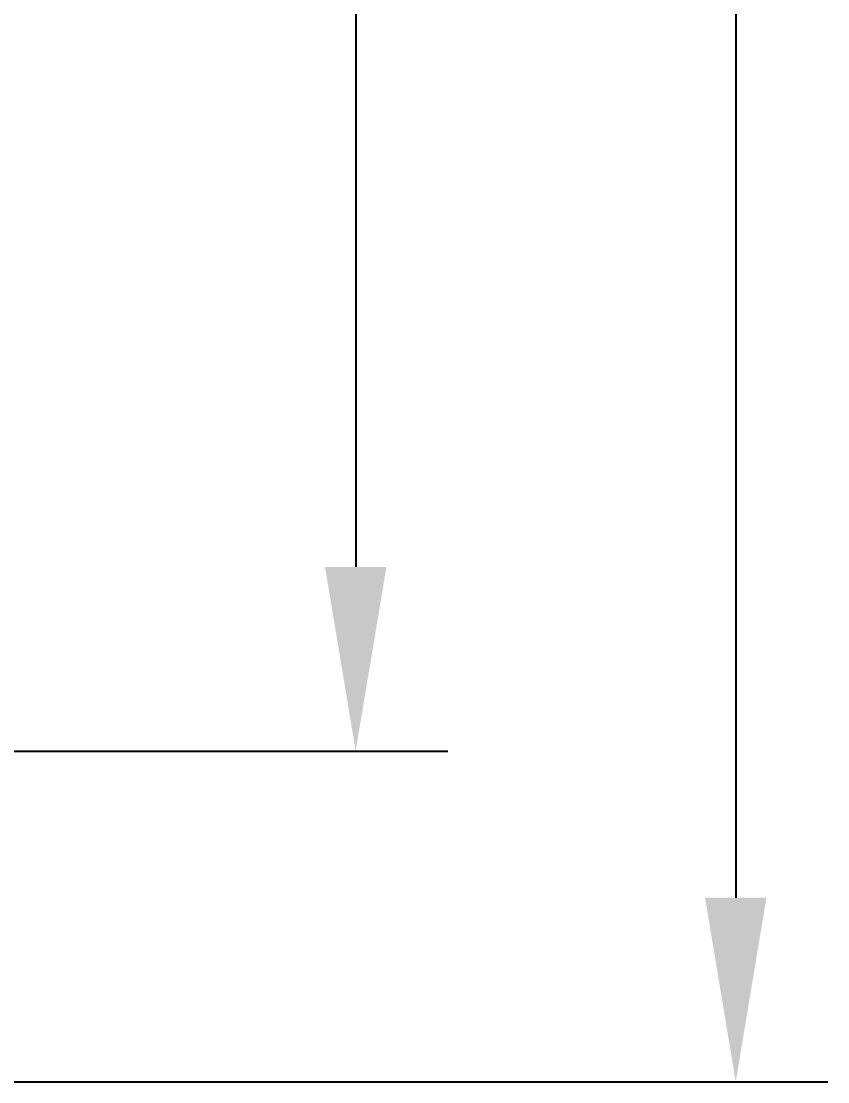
# Model space of a CAD drawing. Header units: millimetres. Extents: x 2300.5 to 2387.2, y 1253.4 to 1329.6.
# Drawn here: x 2371.23 to 2382.19, y 1264.6 to 1279.01 of the extents above; entities that cross this region are included whole.
import ezdxf

# ---------------------------------------------------------------- set-up
doc = ezdxf.new("R2010")
doc.units = ezdxf.units.MM
doc.styles.get("Standard").update_dxf_attribs({"font": 'simsun.ttc'})
doc.dimstyles.new('ISO-25', dxfattribs={"dimtxt": 2.5, "dimasz": 2.5, "dimexe": 1.25, "dimexo": 0.625, "dimtad": 1, "dimtxsty": 'Standard', "dimcen": 2.5, "dimadec": 0, "dimazin": 0, "dimtfac": 1, "dimtmove": 0, "dimatfit": 3, "dimfxl": 1, "dimarcsym": 0})

# ---------------------------------------------------------------- blocks, each defined once
blk = doc.blocks.new('*D9')
at = {"color": 0, "lineweight": -2}
for p, q in [((2367.061, 1312.079), (2377.028, 1312.079)), ((2375.778, 1309.579), (2375.778, 1271.598)), ((2367.061, 1269.098), (2377.028, 1269.098))]:
    blk.add_line(p, q, dxfattribs=at)
at = {"color": 0}
for points in [[(2376.195, 1309.579), (2375.362, 1309.579), (2375.778, 1312.079)], [(2375.362, 1271.598), (2376.195, 1271.598), (2375.778, 1269.098)]]:
    blk.add_solid(points, dxfattribs=at)
at = {"layer": 'Defpoints', "color": 0}
for p in [(2366.436, 1312.079), (2366.436, 1269.098), (2375.778, 1269.098)]:
    blk.add_point(p, dxfattribs=at)
at = {"color": 0, "insert": (2373.694, 1290.589), "char_height": 2.5, "attachment_point": 5, "rotation": 90}
blk.add_mtext('42,98', dxfattribs=at)
blk = doc.blocks.new('*D10')
at = {"color": 0, "lineweight": -2}
for p, q in [((2367.061, 1316.573), (2382.191, 1316.573)), ((2380.941, 1314.073), (2380.941, 1267.105)), ((2367.086, 1264.605), (2382.191, 1264.605))]:
    blk.add_line(p, q, dxfattribs=at)
at = {"color": 0}
for points in [[(2381.358, 1314.073), (2380.524, 1314.073), (2380.941, 1316.573)], [(2380.524, 1267.105), (2381.358, 1267.105), (2380.941, 1264.605)]]:
    blk.add_solid(points, dxfattribs=at)
at = {"layer": 'Defpoints', "color": 0}
for p in [(2366.436, 1316.573), (2366.461, 1264.605), (2380.941, 1264.605)]:
    blk.add_point(p, dxfattribs=at)
at = {"color": 0, "insert": (2378.857, 1290.589), "char_height": 2.5, "attachment_point": 5, "rotation": 90}
blk.add_mtext('51,97', dxfattribs=at)

msp = doc.modelspace()

# ---------------------------------------------------------------- dimensions: what is measured, and where the dimension line sits
for base, p1, p2, picture, middle in [((2380.941, 1264.605), (2366.436, 1316.573), (2366.461, 1264.605), '*D10', (2378.857, 1290.589)), ((2375.778, 1269.098), (2366.436, 1312.079), (2366.436, 1269.098), '*D9', (2373.694, 1290.589))]:
    dim = msp.add_linear_dim(base=base, p1=p1, p2=p2, angle=90, dimstyle='ISO-25')
    dim.commit()
    dim.dimension.update_dxf_attribs({"geometry": picture, "text_midpoint": middle})

doc.saveas('drawing.dxf')
